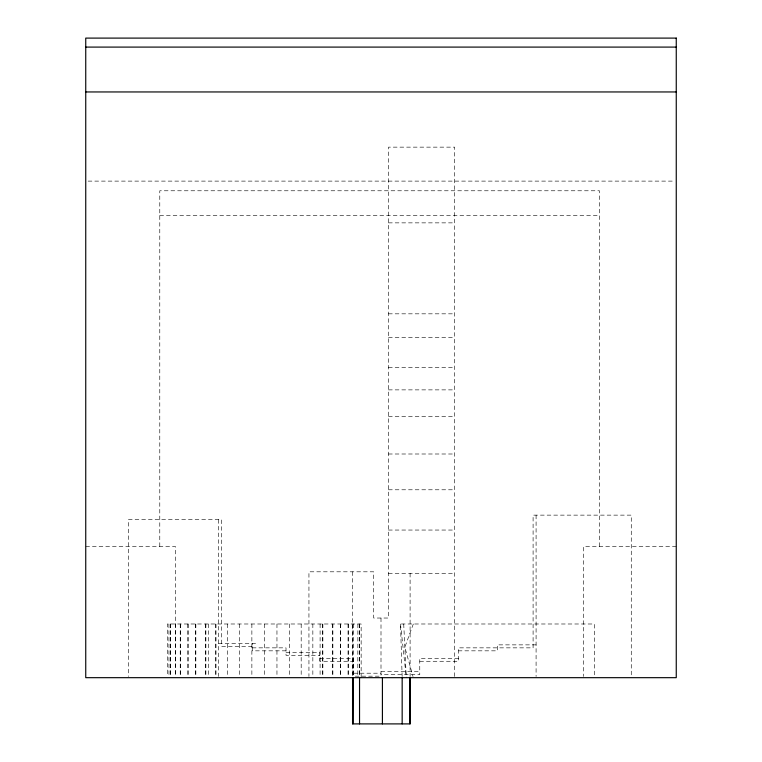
<?xml version="1.0" encoding="UTF-8"?>
<svg xmlns="http://www.w3.org/2000/svg" width="762" height="762" viewBox="0 0 762 762"><rect width="100%" height="100%" fill="white"/><g stroke="black" fill="none" stroke-linecap="round" stroke-linejoin="round"><path stroke-width="0.57" stroke-dasharray="3.81 2.86" d="M413.318 623.992L404.841 647.214L413.004 676.542M88.125 181.108L673.884 181.108M159.782 215.446L599.465 215.446M388.487 222.866L454.704 222.866M388.487 313.83L454.704 313.83M388.487 337.69L454.704 337.69M388.487 367.513L454.704 367.513M388.487 389.877L454.704 389.877M388.487 416.719L454.704 416.719M388.487 454L454.704 454M388.487 489.785L454.704 489.785M388.487 530.047L454.704 530.047M85.744 546.449L175.403 546.449L175.393 676.504M676.256 546.449L583.673 546.449L583.673 676.494M388.487 573.291L454.704 573.291M402.136 676.504L400.507 623.992L594.36 623.992L594.36 676.504M218.465 643.376L257.232 643.376M536.086 644.871L497.31 644.871L497.31 650.834L458.543 650.834M252.241 646.357L221.447 646.357L221.447 519.608L128.34 519.608L128.34 676.494M252.241 647.852L286.017 647.852L286.017 655.31L319.792 655.31M286.017 650.834L252.241 650.834L252.241 643.376M286.017 652.32L319.792 652.32L319.792 661.273L353.568 661.273M319.792 658.292L353.568 658.292L353.568 676.18L381 676.18M458.543 658.292L419.767 658.292L419.767 674.694L381 674.694M419.767 661.273L458.543 661.273L458.543 647.852L533.095 647.852L533.095 515.131L631.269 515.131L631.269 676.494M381 671.713L419.767 671.713M353.568 673.198L381 673.198M400.507 623.992L406.308 677.675M403.717 623.992L406.251 676.504M599.465 546.449L599.465 190.776L159.782 190.776L159.782 546.449M536.086 515.131L536.086 676.504M454.704 676.485L454.704 147.142L388.487 147.142L388.487 618.03L373.685 618.03L373.685 571.805L308.943 571.805L308.943 676.485M410.099 573.291L410.099 676.485M381 618.03L381 676.313M361.15 677.675L361.15 623.992L167.335 623.992L167.335 676.504M359.54 623.992L359.54 676.504M359.493 623.992L359.493 677.675M357.892 623.992L357.797 677.675M353.092 623.992L353.092 676.504M352.958 623.992L352.958 677.675M352.549 571.805L352.549 676.485M348.253 623.992L348.253 676.504M348.072 623.992L348.072 676.504M340.585 623.992L340.585 676.504M340.376 623.992L340.376 676.504M332.889 623.992L332.889 676.504M332.642 623.992L332.642 676.504M322.878 623.992L322.878 676.504M322.602 623.992L322.602 676.504M320.107 623.992L320.088 676.504M312.849 623.992L312.849 676.504M301.18 623.992L301.18 676.504M289.493 623.992L289.493 676.504M276.958 623.992L276.958 676.504M264.424 623.992L264.424 676.504M251.87 623.992L251.87 676.504M239.335 623.992L239.335 676.504M227.628 623.992L227.628 676.504M218.465 519.608L218.465 676.494M215.941 623.992L215.941 676.504M215.779 623.992L215.779 676.504M208.378 623.992L208.378 676.504M205.883 623.992L205.883 676.504M205.607 623.992L205.607 676.504M195.844 623.992L195.844 676.504M195.596 623.992L195.596 676.504M188.109 623.992L188.109 676.504M187.9 623.992L187.9 676.504M180.413 623.992L180.413 676.504M180.232 623.992L180.232 676.504M175.527 623.992L175.527 676.504M170.688 623.992L170.688 676.504M170.593 623.992L170.593 676.504M168.945 623.992L168.993 676.504"/><path stroke-width="1.14" d="M352.958 677.675L352.835 723.9L352.835 677.675M85.744 47.092L676.256 47.092M85.744 91.954L676.256 91.954M410.099 677.675L410.099 723.9L352.549 723.9L352.549 677.675M409.975 677.675L409.975 723.9M402.165 677.675L402.165 723.9M382.41 677.675L382.41 723.9M359.54 677.675L359.54 723.9M676.256 38.1L85.744 38.1L85.744 677.675L676.256 677.675L676.256 38.1"/></g></svg>
